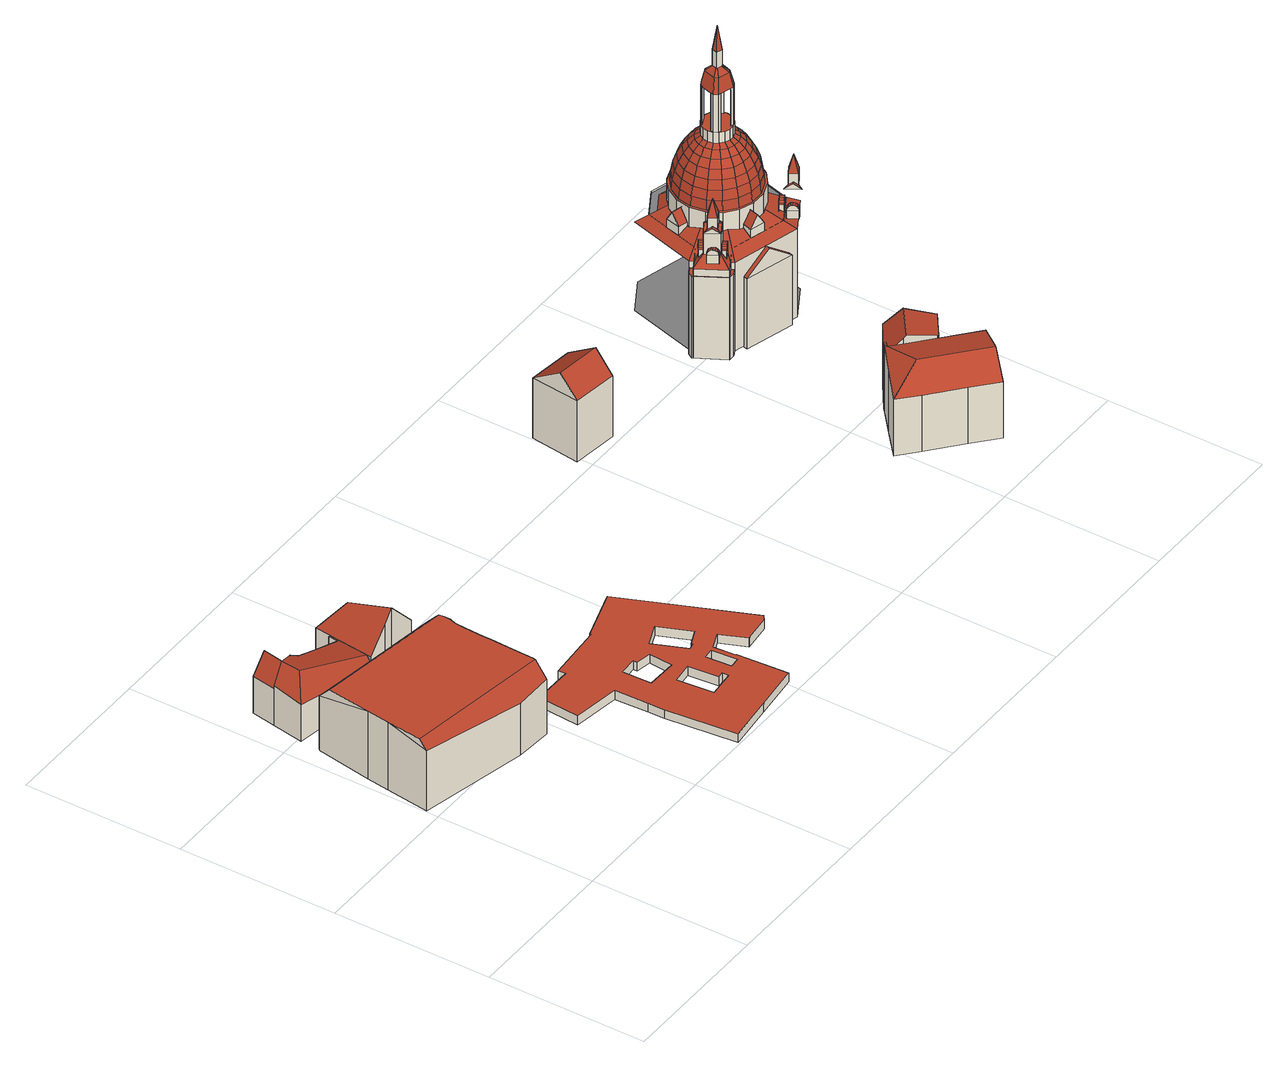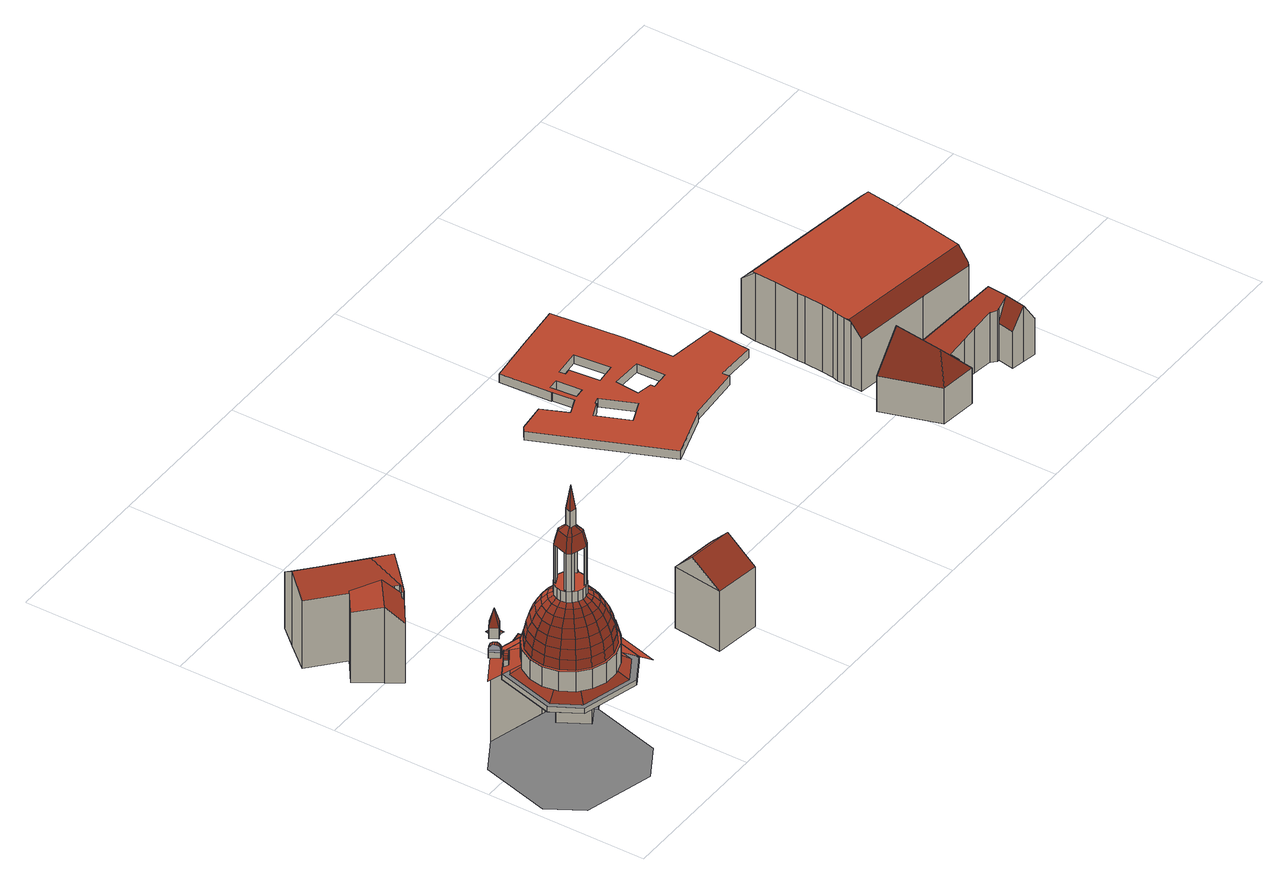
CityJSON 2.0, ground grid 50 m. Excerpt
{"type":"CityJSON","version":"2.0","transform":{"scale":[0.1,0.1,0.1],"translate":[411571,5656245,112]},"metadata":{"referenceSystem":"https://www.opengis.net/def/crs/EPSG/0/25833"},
"CityObjects":{
"building1":{"type":"Building","attributes":{"Dachtyp_tdc":"tdcFreeFormRoof","Gemeindeschluessel":14612000,"Dachneigung":1.01,"QualitaetDacherkennung":13,"Geometrietyp2DReferenz":"3000","measuredHeight":23.36,"function":"31001_9998","roofType":"5000"},"geometry":[{"type":"Solid","lod":"2","boundaries":[[[[0,1,2,3]],[[1,4,5,2]],[[4,6,7,5]],[[6,8,9,7]],[[8,10,11,9]],[[10,12,13,11]],[[12,14,15,13]],[[14,16,17,15]],[[16,18,19,17]],[[18,20,21,19]],[[20,22,23,21]],[[22,24,25,23]],[[24,26,27,25]],[[26,28,29,27]],[[28,30,31,29]],[[30,32,33,31]],[[32,34,35,33]],[[34,0,3,35]],[[16,14,12,36,37,20,18]],[[4,1,38,39,6]],[[34,32,30,28,26,24,22,37,36,10,8,39,38,0]],[[8,6,39]],[[1,0,38]],[[12,10,36]],[[22,20,37]],[[3,2,5,7,9,11,13,15,17,19,21,23,25,27,29,31,33,35]]]],"semantics":{"surfaces":[{"type":"WallSurface"},{"type":"RoofSurface"},{"type":"GroundSurface"}],"values":[[0,0,0,0,0,0,0,0,0,0,0,0,0,0,0,0,0,0,1,1,1,0,0,0,0,2]]}}]},
"building2":{"type":"Building","attributes":{"Gemeindeschluessel":14612000,"Geometrietyp2DReferenz":"3000","function":"31001_9998","roofType":"9999"},"children":["building2-1","building2-2","building2-3"]},
"building2-1":{"type":"BuildingPart","attributes":{"Dachtyp_tdc":"tdcFreeFormRoof","Dachneigung":48.59,"QualitaetDacherkennung":4,"Geometrietyp2DReferenz":"3000","measuredHeight":19.92,"roofType":"5000"},"parents":["building2"],"geometry":[{"type":"MultiSurface","lod":"2","boundaries":[[[40,41,42,43,44]],[[41,45,46,42]],[[45,47,48,46]],[[47,49,50,48]],[[49,51,52,50]],[[51,53,54,55,52]],[[49,47,45,56]],[[45,41,56]],[[41,40,53,51,49,56]],[[43,42,46,48,50,52,55,57]]],"semantics":{"surfaces":[{"type":"WallSurface"},{"type":"RoofSurface"},{"type":"GroundSurface"}],"values":[0,0,0,0,0,0,1,1,1,2]}}]},
"building2-2":{"type":"BuildingPart","attributes":{"Dachtyp_tdc":"tdcFreeFormRoof","Dachneigung":16.34,"QualitaetDacherkennung":19,"Geometrietyp2DReferenz":"3000","measuredHeight":18.96,"roofType":"5000"},"parents":["building2"],"geometry":[{"type":"MultiSurface","lod":"2","boundaries":[[[58,59,60,61,62]],[[59,63,64,60]],[[63,65,66,64]],[[65,67,68,66]],[[67,69,70,68]],[[69,71,72,70]],[[71,73,74,72]],[[73,44,43,74]],[[54,75,76,55]],[[75,77,78,76]],[[77,79,80,78]],[[79,81,82,83,80]],[[79,77,75,54,84,85]],[[84,44,73,71,69,67,65,63,59,58,86,87,88,89,85]],[[89,81,79,85]],[[61,60,64,66,68,70,72,74,43,57,55,76,78,80,83,90,91]]],"semantics":{"surfaces":[{"type":"WallSurface"},{"type":"RoofSurface"},{"type":"GroundSurface"}],"values":[0,0,0,0,0,0,0,0,0,0,0,0,1,1,1,2]}}]},
"building2-3":{"type":"BuildingPart","attributes":{"Dachtyp_tdc":"tdcGableRoof","Dachneigung":57.11,"QualitaetDacherkennung":57,"Geometrietyp2DReferenz":"3000","measuredHeight":19.04,"roofType":"3100"},"parents":["building2"],"geometry":[{"type":"MultiSurface","lod":"2","boundaries":[[[92,93,94,95]],[[93,96,97,94]],[[96,62,61,97]],[[82,98,99,83]],[[98,92,95,99]],[[100,86,62,96,93]],[[93,92,98,82,101,88,100]],[[95,94,97,61,91,90,83,99]]],"semantics":{"surfaces":[{"type":"WallSurface"},{"type":"RoofSurface"},{"type":"GroundSurface"}],"values":[0,0,0,0,0,1,1,2]}}]},
"building3":{"type":"Building","attributes":{"Dachtyp_tdc":"tdcPolyFlatRoof","Gemeindeschluessel":14612000,"Dachneigung":0,"QualitaetDacherkennung":0,"Geometrietyp2DReferenz":"3000","BezugspunktDach":"2000","measuredHeight":3,"function":"31001_9998"},"geometry":[{"type":"MultiSurface","lod":"2","boundaries":[[[102,103,104,105,106,107,108,109,110,111,112,113,114,115,116,117,118,119,120,121,122,123,124],[125,126,127,128,129,130],[131,132,133,134,135,136],[137,138,139,140,141,142],[143,144,145,146]],[[124,123,147,148]],[[123,122,149,147]],[[122,121,150,149]],[[121,120,151,150]],[[120,119,152,151]],[[119,118,153,152]],[[118,117,154,153]],[[117,116,155,154]],[[116,115,156,155]],[[115,114,157,156]],[[114,113,158,157]],[[113,112,159,158]],[[112,111,160,159]],[[111,110,161,160]],[[110,109,162,161]],[[109,108,163,162]],[[108,107,164,163]],[[107,106,165,164]],[[106,105,166,165]],[[105,104,167,166]],[[143,146,168,169]],[[146,145,170,168]],[[137,142,171,172]],[[142,141,173,171]],[[131,136,174,175]],[[125,130,176,177]],[[130,129,178,176]],[[129,128,179,178]],[[128,127,180,179]],[[127,126,181,180]],[[126,125,177,181]],[[136,135,182,174]],[[135,134,183,182]],[[134,133,184,183]],[[133,132,185,184]],[[132,131,175,185]],[[141,140,186,173]],[[140,139,187,186]],[[139,138,188,187]],[[138,137,172,188]],[[145,144,189,170]],[[144,143,169,189]],[[104,103,190,167]],[[103,102,191,190]],[[102,124,148,191]],[[148,147,149,150,151,152,153,154,155,156,157,158,159,160,161,162,163,164,165,166,167,190,191],[177,176,178,179,180,181],[175,174,182,183,184,185],[172,171,173,186,187,188],[169,168,170,189]]],"semantics":{"surfaces":[{"type":"RoofSurface"},{"type":"WallSurface"},{"type":"GroundSurface"}],"values":[0,1,1,1,1,1,1,1,1,1,1,1,1,1,1,1,1,1,1,1,1,1,1,1,1,1,1,1,1,1,1,1,1,1,1,1,1,1,1,1,1,1,1,1,1,1,2]}}]},
"building4":{"type":"Building","attributes":{"name":"Dresden Information an der Frauenkirche","Dachtyp_tdc":"tdcGableRoof","Gemeindeschluessel":14612000,"Dachneigung":34.83,"QualitaetDacherkennung":33,"Geometrietyp2DReferenz":"3000","measuredHeight":27.39,"function":"31001_3290","roofType":"3100"},"geometry":[{"type":"Solid","lod":"2","boundaries":[[[[192,193,194,195]],[[193,196,197,194]],[[196,198,199,197]],[[198,192,195,199]],[[196,193,200]],[[192,198,201]],[[193,192,201,200]],[[198,196,200,201]],[[195,194,197,199]]]],"semantics":{"surfaces":[{"type":"WallSurface"},{"type":"RoofSurface"},{"type":"GroundSurface"}],"values":[[0,0,0,0,0,0,1,1,2]]}}]},
"building5":{"type":"Building","attributes":{"Gemeindeschluessel":14612000,"Geometrietyp2DReferenz":"3000","function":"31001_9998","roofType":"9999"},"children":["building5-1","building5-2"]},
"building5-1":{"type":"BuildingPart","attributes":{"Dachtyp_tdc":"tdcGableRoof","Dachneigung":45.01,"QualitaetDacherkennung":70,"Geometrietyp2DReferenz":"3000","measuredHeight":25.93,"roofType":"3100"},"parents":["building5"],"geometry":[{"type":"MultiSurface","lod":"2","boundaries":[[[202,203,204,205]],[[203,206,207,204]],[[206,208,209,207]],[[208,210,211,209]],[[210,212,213,214,211]],[[206,203,202,215,216,217,218]],[[218,212,210,208,206]],[[214,219,220,221,205,204,207,209,211]]],"semantics":{"surfaces":[{"type":"WallSurface"},{"type":"RoofSurface"},{"type":"GroundSurface"}],"values":[0,0,0,0,0,1,1,2]}}]},
"building5-2":{"type":"BuildingPart","attributes":{"Dachtyp_tdc":"tdcHipAndGableRoof","Dachneigung":37.97,"QualitaetDacherkennung":33,"Geometrietyp2DReferenz":"3000","measuredHeight":25.47,"roofType":"5000"},"parents":["building5"],"geometry":[{"type":"MultiSurface","lod":"2","boundaries":[[[222,223,224,225]],[[223,226,227,224]],[[226,228,229,227]],[[228,230,202,205,229]],[[213,231,232,214]],[[231,233,234,232]],[[235,228,226,223,236]],[[223,222,237,238,233,236]],[[235,239,230,228]],[[233,231,213,240,217,235,236]],[[234,241,242,225,224,227,229,205,221,220,219,214,232]],[[233,238,241,234]],[[238,237,242,241]],[[237,222,225,242]]],"semantics":{"surfaces":[{"type":"WallSurface"},{"type":"RoofSurface"},{"type":"GroundSurface"}],"values":[0,0,0,0,0,0,1,1,1,1,2,0,0,0]}}]},
"building6":{"type":"Building","attributes":{"name":"Frauenkirche","Gemeindeschluessel":14612000,"Dachneigung":61.86,"Dachorientierung":0,"MittlereTraufHoehe":144.31,"QualitaetDacherkennung":100,"ObjektHoehe":41.04,"BodenHoehe":113.88,"Geometrietyp2DReferenz":"3000","AbsoluteHoehe":154.91,"Dachflaeche":1603.06,"measuredHeight":41.04,"function":"31001_3041","roofType":"3500","storeysAboveGround":14},"children":["building6-1","building6-2","building6-3","building6-4","building6-5","building6-6","building6-7","building6-8","building6-9","building6-10","building6-11","building6-12","building6-13","building6-14","building6-15","building6-16","building6-17","building6-18","building6-19","building6-20","building6-21","building6-22","building6-23","building6-24","building6-25","building6-26","building6-27","building6-28"],"geometry":[{"type":"MultiSurface","lod":"2","boundaries":[[[243,244,245,246,247]],[[243,248,245,244]],[[247,246,249]],[[250,247,249]],[[251,246,245,248,252,253]],[[246,251,249]],[[254,255,256,252,248,243,257,258]],[[251,259,249]]],"semantics":{"surfaces":[{"type":"WallSurface"},{"type":"ClosureSurface","isClosure":"1","QuelleClosure":"LoD2WallSurface"},{"type":"RoofSurface"},{"type":"GroundSurface"}],"values":[0,1,2,2,0,2,3,2]}}]},
"building6-1":{"type":"BuildingPart","attributes":{"Dachneigung":11.29,"Dachorientierung":0,"MittlereTraufHoehe":148.48,"QualitaetDacherkennung":100,"BodenHoehe":145.7,"ObjektTeilHoehe":4.5,"Geometrietyp2DReferenz":"3000","AbsoluteHoehe":150.2,"Dachflaeche":7.64,"measuredHeight":4.5,"roofType":"3900","storeysAboveGround":1},"parents":["building6"],"geometry":[{"type":"MultiSurface","lod":"2","boundaries":[[[260,261,262,263,264]],[[261,265,266,262]],[[265,267,268,269,266]],[[261,270,271,272,273,274,275,276,265]],[[265,276,277,267]],[[276,275,278,277]],[[275,274,279,278]],[[274,273,280,279]],[[273,272,281,280]],[[272,271,282,281]],[[271,270,283,282]],[[270,261,260,283]],[[263,262,266,269]],[[263,269,268,264]],[[264,268,267,260]],[[267,277,278,279,280,281,282,283,260]]],"semantics":{"surfaces":[{"type":"WallSurface"},{"type":"RoofSurface"},{"type":"GroundSurface"},{"type":"ClosureSurface","isClosure":"1","QuelleClosure":"LoD2WallSurface"}],"values":[0,0,0,0,1,1,1,1,1,1,1,1,2,0,3,3]}}]},
"building6-2":{"type":"BuildingPart","attributes":{"Dachneigung":90,"Dachorientierung":0,"MittlereTraufHoehe":141.95,"QualitaetDacherkennung":100,"BodenHoehe":113.88,"ObjektTeilHoehe":28.07,"Geometrietyp2DReferenz":"3000","AbsoluteHoehe":141.95,"Dachflaeche":44.56,"measuredHeight":28.07,"roofType":"1000","storeysAboveGround":9},"parents":["building6"],"geometry":[{"type":"MultiSurface","lod":"2","boundaries":[[[245,284,285,248]],[[284,286,287,285]],[[286,288,289,287]],[[288,290,291,289]],[[290,244,243,291]],[[244,290,288,286,284,245]],[[248,285,287,289,291,243]],[[248,243,244,245]]],"semantics":{"surfaces":[{"type":"WallSurface"},{"type":"RoofSurface"},{"type":"GroundSurface"},{"type":"ClosureSurface","isClosure":"1","QuelleClosure":"LoD2WallSurface"}],"values":[0,0,0,0,0,1,2,3]}}]},
"building6-3":{"type":"BuildingPart","attributes":{"Dachneigung":55.57,"Dachorientierung":0,"MittlereTraufHoehe":155.35,"QualitaetDacherkennung":100,"BodenHoehe":154.78,"ObjektTeilHoehe":1.71,"Geometrietyp2DReferenz":"3000","AbsoluteHoehe":156.49,"Dachflaeche":7.57,"measuredHeight":1.71,"roofType":"9999","storeysAboveGround":1},"parents":["building6"],"geometry":[{"type":"MultiSurface","lod":"2","boundaries":[[[292,293,294]],[[293,295,294]],[[296,292,295]],[[296,295,293]],[[296,293,292]],[[292,294,295]]],"semantics":{"surfaces":[{"type":"WallSurface"},{"type":"RoofSurface"},{"type":"GroundSurface"}],"values":[0,0,0,1,1,2]}}]},
"building6-4":{"type":"BuildingPart","attributes":{"Dachneigung":56.27,"Dachorientierung":0,"MittlereTraufHoehe":148.48,"QualitaetDacherkennung":100,"BodenHoehe":145.7,"ObjektTeilHoehe":4.5,"Geometrietyp2DReferenz":"3000","AbsoluteHoehe":150.2,"Dachflaeche":7.64,"measuredHeight":4.5,"roofType":"3900","storeysAboveGround":1},"parents":["building6"],"geometry":[{"type":"MultiSurface","lod":"2","boundaries":[[[297,298,299,300,301]],[[298,302,303,299]],[[302,304,305,306,303]],[[298,307,308,309,310,311,312,313,302]],[[302,313,314,304]],[[313,312,315,314]],[[312,311,316,315]],[[311,310,317,316]],[[310,309,318,317]],[[309,308,319,318]],[[308,307,320,319]],[[307,298,297,320]],[[300,299,303,306]],[[300,306,305,301]],[[301,305,304,297]],[[316,317,318,319,320,297,304,314,315]]],"semantics":{"surfaces":[{"type":"WallSurface"},{"type":"RoofSurface"},{"type":"GroundSurface"},{"type":"ClosureSurface","isClosure":"1","QuelleClosure":"LoD2WallSurface"}],"values":[0,0,0,0,1,1,1,1,1,1,1,1,2,0,3,3]}}]},
"building6-5":{"type":"BuildingPart","attributes":{"Dachneigung":14.22,"Dachorientierung":0,"MittlereTraufHoehe":159.25,"QualitaetDacherkennung":100,"BodenHoehe":155.5,"ObjektTeilHoehe":9.44,"Geometrietyp2DReferenz":"3000","AbsoluteHoehe":164.95,"Dachflaeche":33.98,"measuredHeight":9.44,"roofType":"3500","storeysAboveGround":3},"parents":["building6"],"geometry":[{"type":"MultiSurface","lod":"2","boundaries":[[[321,322,323,324]],[[322,325,326,323]],[[325,327,328,326]],[[327,321,324,328]],[[322,321,329]],[[325,322,329]],[[327,325,329]],[[321,327,329]],[[324,323,326,328]]],"semantics":{"surfaces":[{"type":"WallSurface"},{"type":"RoofSurface"},{"type":"GroundSurface"}],"values":[0,0,0,0,1,1,1,1,2]}}]},
"building6-6":{"type":"BuildingPart","attributes":{"Dachneigung":55.57,"Dachorientierung":-29.97,"MittlereTraufHoehe":154.78,"QualitaetDacherkennung":100,"BodenHoehe":147.72,"ObjektTeilHoehe":8.78,"Geometrietyp2DReferenz":"3000","AbsoluteHoehe":156.49,"Dachflaeche":30.28,"measuredHeight":8.78,"roofType":"3100","storeysAboveGround":3},"parents":["building6"],"geometry":[{"type":"MultiSurface","lod":"2","boundaries":[[[295,330,331]],[[332,292,333]],[[330,332,333,331]],[[292,295,331,333]],[[334,335,336,337,338,339,340,341,342,343,344,345,346,332,330]],[[335,345,344,336]],[[336,344,343,342,341,340,339,338,337]],[[347,348,349,350,351,352,353,354,355,356,357,358,334,330,295]],[[348,358,357,349]],[[349,357,356,355,354,353,352,351,350]],[[359,268,267,277,278,279,280,281,282,283,260,264,347,295,292]],[[268,264,260,267]],[[267,260,283,282,281,280,279,278,277]],[[346,305,304,314,315,316,317,318,319,320,297,301,359,292,332]],[[305,301,297,304]],[[304,297,320,319,318,317,316,315,314]],[[346,345,335,334,358,348,347,264,268,359,301,305]]],"semantics":{"surfaces":[{"type":"WallSurface"},{"type":"RoofSurface"},{"type":"ClosureSurface","isClosure":"1","QuelleClosure":"LoD2WallSurface"},{"type":"ClosureSurface","isClosure":"1","QuelleClosure":"LoD2GroundSurface"}],"values":[0,0,1,1,0,2,2,0,2,2,0,2,2,0,2,2,3]}}]},
"building6-7":{"type":"BuildingPart","attributes":{"Dachneigung":35.29,"Dachorientierung":-119.97,"MittlereTraufHoehe":144.31,"QualitaetDacherkennung":100,"BodenHoehe":113.91,"ObjektTeilHoehe":33.81,"Geometrietyp2DReferenz":"3000","AbsoluteHoehe":147.72,"Dachflaeche":148.61,"measuredHeight":33.81,"roofType":"9999","storeysAboveGround":11},"parents":["building6"],"geometry":[{"type":"MultiSurface","lod":"2","boundaries":[[[360,361,362,363]],[[361,364,365,362]],[[364,366,367,365]],[[366,360,363,367]],[[361,360,359,346]],[[364,361,346,334]],[[366,364,334,347]],[[360,366,347,359]],[[363,362,365,367]],[[334,346,359,347]]],"semantics":{"surfaces":[{"type":"WallSurface"},{"type":"RoofSurface"},{"type":"GroundSurface"},{"type":"ClosureSurface","isClosure":"1","QuelleClosure":"LoD2RoofSurface"}],"values":[0,0,0,0,1,1,1,1,2,3]}}]},
"building6-8":{"type":"BuildingPart","attributes":{"Dachneigung":56.26,"Dachorientierung":0,"MittlereTraufHoehe":148.48,"QualitaetDacherkennung":100,"BodenHoehe":145.7,"ObjektTeilHoehe":4.5,"Geometrietyp2DReferenz":"3000","AbsoluteHoehe":150.2,"Dachflaeche":7.64,"measuredHeight":4.5,"roofType":"3900","storeysAboveGround":1},"parents":["building6"],"geometry":[{"type":"MultiSurface","lod":"2","boundaries":[[[368,349,348,369,370]],[[357,371,372,373,358]],[[371,368,370,372]],[[371,374,375,376,377,378,379,380,368]],[[357,356,374,371]],[[356,355,375,374]],[[355,354,376,375]],[[354,353,377,376]],[[353,352,378,377]],[[352,351,379,378]],[[351,350,380,379]],[[350,349,368,380]],[[370,369,373,372]],[[373,369,348,358]],[[358,348,349,357]],[[349,350,351,352,353,354,355,356,357]]],"semantics":{"surfaces":[{"type":"WallSurface"},{"type":"RoofSurface"},{"type":"GroundSurface"},{"type":"ClosureSurface","isClosure":"1","QuelleClosure":"LoD2WallSurface"}],"values":[0,0,0,0,1,1,1,1,1,1,1,1,2,0,3,3]}}]},
"building6-9":{"type":"BuildingPart","attributes":{"Dachneigung":55.57,"Dachorientierung":0,"MittlereTraufHoehe":155.35,"QualitaetDacherkennung":100,"BodenHoehe":154.78,"ObjektTeilHoehe":1.71,"Geometrietyp2DReferenz":"3000","AbsoluteHoehe":156.49,"Dachflaeche":7.57,"measuredHeight":1.71,"roofType":"9999","storeysAboveGround":1},"parents":["building6"],"geometry":[{"type":"MultiSurface","lod":"2","boundaries":[[[330,293,294]],[[293,332,294]],[[330,332,381]],[[293,330,381]],[[332,293,381]],[[330,294,332]]],"semantics":{"surfaces":[{"type":"WallSurface"},{"type":"RoofSurface"},{"type":"GroundSurface"}],"values":[0,0,0,1,1,2]}}]},
"building6-10":{"type":"BuildingPart","attributes":{"Dachneigung":11.28,"Dachorientierung":0,"MittlereTraufHoehe":148.48,"QualitaetDacherkennung":100,"BodenHoehe":146.23,"ObjektTeilHoehe":3.97,"Geometrietyp2DReferenz":"3000","AbsoluteHoehe":150.2,"Dachflaeche":7.64,"measuredHeight":3.97,"roofType":"3900","storeysAboveGround":1},"parents":["building6"],"geometry":[{"type":"MultiSurface","lod":"2","boundaries":[[[382,336,335,383,384]],[[344,385,386,387,345]],[[385,382,384,386]],[[385,388,389,390,391,392,393,394,382]],[[344,343,388,385]],[[343,342,389,388]],[[342,341,390,389]],[[341,340,391,390]],[[340,339,392,391]],[[339,338,393,392]],[[338,337,394,393]],[[337,336,382,394]],[[384,383,387,386]],[[387,383,335,345]],[[345,335,336,344]],[[336,337,338,339,340,341,342,343,344]]],"semantics":{"surfaces":[{"type":"WallSurface"},{"type":"RoofSurface"},{"type":"GroundSurface"},{"type":"ClosureSurface","isClosure":"1","QuelleClosure":"LoD2WallSurface"}],"values":[0,0,0,0,1,1,1,1,1,1,1,1,2,0,3,3]}}]},
"building6-11":{"type":"BuildingPart","attributes":{"Dachneigung":31.29,"Dachorientierung":104.19,"MittlereTraufHoehe":148.99,"QualitaetDacherkennung":100,"BodenHoehe":146.11,"ObjektTeilHoehe":6.81,"Geometrietyp2DReferenz":"3000","AbsoluteHoehe":152.91,"Dachflaeche":34.82,"measuredHeight":6.81,"roofType":"3100","storeysAboveGround":2},"parents":["building6"],"geometry":[{"type":"MultiSurface","lod":"2","boundaries":[[[395,396,397,398]],[[396,399,400,397]],[[399,401,402,400]],[[401,395,398,402]],[[399,396,403]],[[395,401,404]],[[396,395,404,403]],[[401,399,403,404]],[[398,397,400,402]]],"semantics":{"surfaces":[{"type":"WallSurface"},{"type":"RoofSurface"},{"type":"GroundSurface"}],"values":[0,0,0,0,0,0,1,1,2]}}]},
"building6-12":{"type":"BuildingPart","attributes":{"Dachneigung":51.2,"Dachorientierung":15.52,"MittlereTraufHoehe":137.87,"QualitaetDacherkennung":100,"BodenHoehe":113.91,"ObjektTeilHoehe":30.41,"Geometrietyp2DReferenz":"3000","AbsoluteHoehe":144.31,"Dachflaeche":32.42,"measuredHeight":30.41,"roofType":"3100","storeysAboveGround":10},"parents":["building6"],"geometry":[{"type":"MultiSurface","lod":"2","boundaries":[[[405,406,407,408]],[[406,409,410,407]],[[409,411,412,410]],[[411,405,408,412]],[[409,406,413]],[[405,411,414]],[[406,405,414,413]],[[411,409,413,414]],[[408,407,410,412]]],"semantics":{"surfaces":[{"type":"WallSurface"},{"type":"RoofSurface"},{"type":"GroundSurface"}],"values":[0,0,0,0,0,0,1,1,2]}}]},
"building6-13":{"type":"BuildingPart","attributes":{"Dachneigung":31.29,"Dachorientierung":15.19,"MittlereTraufHoehe":148.99,"QualitaetDacherkennung":100,"BodenHoehe":146.12,"ObjektTeilHoehe":6.8,"Geometrietyp2DReferenz":"3000","AbsoluteHoehe":152.91,"Dachflaeche":34.82,"measuredHeight":6.8,"roofType":"3100","storeysAboveGround":2},"parents":["building6"],"geometry":[{"type":"MultiSurface","lod":"2","boundaries":[[[415,416,417,418]],[[416,419,420,417]],[[419,421,422,420]],[[421,415,418,422]],[[419,416,423]],[[415,421,424]],[[416,415,424,423]],[[421,419,423,424]],[[418,417,420,422]]],"semantics":{"surfaces":[{"type":"WallSurface"},{"type":"RoofSurface"},{"type":"GroundSurface"}],"values":[0,0,0,0,0,0,1,1,2]}}]},
"building6-14":{"type":"BuildingPart","attributes":{"Dachneigung":90,"Dachorientierung":0,"MittlereTraufHoehe":187.9,"QualitaetDacherkennung":100,"BodenHoehe":175.01,"ObjektTeilHoehe":12.89,"Geometrietyp2DReferenz":"3000","AbsoluteHoehe":187.9,"Dachflaeche":1.36,"measuredHeight":12.89,"roofType":"1000","storeysAboveGround":4},"parents":["building6"],"geometry":[{"type":"MultiSurface","lod":"2","boundaries":[[[425,426,427,428]],[[426,429,430,427]],[[429,431,432,430]],[[431,425,428,432]],[[426,425,431,429]],[[432,428,427,430]]],"semantics":{"surfaces":[{"type":"WallSurface"},{"type":"ClosureSurface","isClosure":"1","QuelleClosure":"LoD2RoofSurface"},{"type":"ClosureSurface","isClosure":"1","QuelleClosure":"LoD2GroundSurface"}],"values":[0,0,0,0,1,2]}}]},
"building6-15":{"type":"BuildingPart","attributes":{"Dachneigung":90,"Dachorientierung":0,"MittlereTraufHoehe":187.9,"QualitaetDacherkennung":100,"BodenHoehe":175.01,"ObjektTeilHoehe":12.89,"Geometrietyp2DReferenz":"3000","AbsoluteHoehe":187.9,"Dachflaeche":1.36,"measuredHeight":12.89,"roofType":"1000","storeysAboveGround":4},"parents":["building6"],"geometry":[{"type":"MultiSurface","lod":"2","boundaries":[[[433,434,435,436]],[[434,437,438,435]],[[437,439,440,438]],[[439,433,436,440]],[[434,433,439,437]],[[440,436,435,438]]],"semantics":{"surfaces":[{"type":"WallSurface"},{"type":"ClosureSurface","isClosure":"1","QuelleClosure":"LoD2RoofSurface"},{"type":"ClosureSurface","isClosure":"1","QuelleClosure":"LoD2GroundSurface"}],"values":[0,0,0,0,1,2]}}]},
"building6-16":{"type":"BuildingPart","attributes":{"Dachneigung":6.47,"Dachorientierung":0,"MittlereTraufHoehe":199.94,"QualitaetDacherkennung":100,"BodenHoehe":194.37,"ObjektTeilHoehe":13.71,"Geometrietyp2DReferenz":"3000","AbsoluteHoehe":208.08,"Dachflaeche":30.26,"measuredHeight":13.71,"roofType":"4000","storeysAboveGround":5},"parents":["building6"],"geometry":[{"type":"MultiSurface","lod":"2","boundaries":[[[441,442,443,444]],[[442,445,446,443]],[[445,447,448,446]],[[447,441,444,448]],[[442,441,449]],[[445,442,449]],[[447,445,449]],[[441,447,449]],[[444,443,446,448]]],"semantics":{"surfaces":[{"type":"WallSurface"},{"type":"RoofSurface"},{"type":"GroundSurface"}],"values":[0,0,0,0,1,1,1,1,2]}}]},
"building6-17":{"type":"BuildingPart","attributes":{"Dachneigung":53.89,"Dachorientierung":0,"MittlereTraufHoehe":144.31,"QualitaetDacherkennung":100,"BodenHoehe":144.31,"ObjektTeilHoehe":12,"Geometrietyp2DReferenz":"3000","AbsoluteHoehe":156.31,"Dachflaeche":1199.72,"measuredHeight":12,"roofType":"3500","storeysAboveGround":4},"parents":["building6"],"geometry":[{"type":"MultiSurface","lod":"2","boundaries":[[[450,451,452,453]],[[451,454,455,452]],[[454,456,457,455]],[[458,456,459]],[[460,458,459]],[[461,460,459]],[[462,461,459]],[[450,462,459]],[[451,450,459]],[[454,451,459]],[[456,454,459]],[[457,463,464,465,466,453,452,455]],[[456,458,463,457]],[[458,460,464,463]],[[460,461,465,464]],[[461,462,466,465]],[[462,450,453,466]]],"semantics":{"surfaces":[{"type":"WallSurface"},{"type":"RoofSurface"},{"type":"GroundSurface"}],"values":[0,0,0,1,1,1,1,1,1,1,1,2,0,0,0,0,0]}}]},
"building6-18":{"type":"BuildingPart","attributes":{"Dachneigung":90,"Dachorientierung":0,"MittlereTraufHoehe":187.9,"QualitaetDacherkennung":100,"BodenHoehe":187.9,"ObjektTeilHoehe":4.83,"Geometrietyp2DReferenz":"3000","AbsoluteHoehe":192.74,"Dachflaeche":145.66,"measuredHeight":4.83,"roofType":"3500","storeysAboveGround":2},"parents":["building6"],"geometry":[{"type":"MultiSurface","lod":"2","boundaries":[[[467,468,434,433]],[[469,425,431,470,471,472]],[[473,474,475,476]],[[468,476,475,477,437,434]],[[467,433,439,429,426,478]],[[478,426,425,469]],[[472,471,479,480]],[[480,479,481,482,474,473]],[[467,478,469,472,480,473,476,468]],[[429,439,437,477,482,481,470,431]],[[481,479,471,470]],[[477,475,474,482]],[[439,433,434,437]],[[426,429,431,425]]],"semantics":{"surfaces":[{"type":"RoofSurface"},{"type":"ClosureSurface","isClosure":"1","QuelleClosure":"LoD2RoofSurface"},{"type":"GroundSurface"},{"type":"ClosureSurface","isClosure":"1","QuelleClosure":"LoD2GroundSurface"}],"values":[0,0,0,0,0,0,0,0,1,2,3,3,3,3]}}]},
"building6-19":{"type":"BuildingPart","attributes":{"Dachneigung":90,"Dachorientierung":0,"MittlereTraufHoehe":175.01,"QualitaetDacherkennung":100,"BodenHoehe":171.38,"ObjektTeilHoehe":3.64,"Geometrietyp2DReferenz":"3000","AbsoluteHoehe":175.01,"Dachflaeche":67.5,"measuredHeight":3.64,"roofType":"1000","storeysAboveGround":1},"parents":["building6"],"geometry":[{"type":"MultiSurface","lod":"2","boundaries":[[[483,484,485,486]],[[484,487,488,485]],[[487,489,490,488]],[[489,491,492,490]],[[491,493,494,492]],[[493,495,496,494]],[[495,497,498,496]],[[497,499,500,498]],[[499,501,502,500]],[[501,503,504,502]],[[503,505,506,504]],[[505,507,508,506]],[[507,509,510,508]],[[509,511,512,510]],[[511,513,514,512]],[[513,515,516,514]],[[515,517,518,516]],[[517,483,486,518]],[[486,485,488,490,492,494,496,498,500,502,504,506,508,510,512,514,516,518]],[[483,517,515,513,511,509,507,505,503,501,499,497,495,493,491,489,487,484],[438,440,436,435],[432,428,427,430],[519,520,521,522],[523,524,525,526]],[[523,526,525,524]],[[519,522,521,520]],[[438,435,436,440]],[[432,430,427,428]]],"semantics":{"surfaces":[{"type":"WallSurface"},{"type":"GroundSurface"},{"type":"RoofSurface"},{"type":"ClosureSurface","isClosure":"1","QuelleClosure":"LoD2RoofSurface"}],"values":[0,0,0,0,0,0,0,0,0,0,0,0,0,0,0,0,0,0,1,2,3,3,3,3]}}]},
"building6-20":{"type":"BuildingPart","attributes":{"Dachneigung":4.85,"Dachorientierung":0,"MittlereTraufHoehe":154.61,"QualitaetDacherkennung":100,"BodenHoehe":154.61,"ObjektTeilHoehe":18.1,"Geometrietyp2DReferenz":"3000","AbsoluteHoehe":172.71,"Dachflaeche":1298.93,"measuredHeight":18.1,"roofType":"3700","storeysAboveGround":6},"parents":["building6"],"geometry":[{"type":"MultiSurface","lod":"2","boundaries":[[[527,528,529,530]],[[529,531,532,533]],[[533,532,534,535]],[[535,534,536,537]],[[537,536,538,539]],[[539,538,540,541]],[[541,540,542,543]],[[543,542,544,545]],[[545,544,546,547]],[[547,546,548,549]],[[549,548,550,551]],[[551,550,552,553]],[[553,552,554,555]],[[555,554,556,557]],[[557,556,558,559]],[[559,558,560,561]],[[561,560,562,563]],[[563,562,564,528]],[[528,564,531,529]],[[531,565,566,532]],[[532,566,567,534]],[[534,567,568,536]],[[536,568,569,538]],[[538,569,570,540]],[[540,570,571,542]],[[542,571,572,544]],[[544,572,573,546]],[[546,573,574,548]],[[548,574,575,550]],[[550,575,576,552]],[[552,576,577,554]],[[554,577,578,556]],[[556,578,579,558]],[[558,579,580,560]],[[560,580,581,562]],[[562,581,582,564]],[[564,582,565,531]],[[565,583,584,566]],[[566,584,585,567]],[[567,585,586,568]],[[568,586,587,569]],[[569,587,588,570]],[[570,588,589,571]],[[571,589,590,572]],[[572,590,591,573]],[[573,591,592,574]],[[574,592,593,575]],[[575,593,594,576]],[[576,594,595,577]],[[577,595,596,578]],[[578,596,597,579]],[[579,597,598,580]],[[580,598,599,581]],[[581,599,600,582]],[[582,600,583,565]],[[583,601,602,584]],[[584,602,603,585]],[[585,603,604,586]],[[586,604,605,587]],[[587,605,606,588]],[[588,606,607,589]],[[589,607,608,590]],[[590,608,609,591]],[[591,609,610,592]],[[592,610,611,593]],[[593,611,612,594]],[[594,612,613,595]],[[595,613,614,596]],[[596,614,615,597]],[[597,615,616,598]],[[598,616,617,599]],[[599,617,618,600]],[[600,618,601,583]],[[619,549,551,620]],[[620,551,553,621]],[[621,553,555,622]],[[622,555,557,623]],[[623,557,559,624]],[[624,559,561,625]],[[625,561,563,626]],[[626,563,528,527]],[[627,628,629]],[[627,629,630]],[[627,630,631]],[[627,631,632]],[[627,632,633]],[[627,633,634]],[[627,634,635]],[[627,635,636]],[[627,636,637]],[[627,637,638]],[[627,638,639]],[[627,639,640]],[[627,640,641]],[[627,641,642]],[[627,642,643]],[[627,643,644]],[[627,644,645]],[[627,645,628]],[[628,646,647,629]],[[629,647,648,630]],[[630,648,649,631]],[[631,649,650,632]],[[632,650,651,633]],[[633,651,652,634]],[[634,652,653,635]],[[635,653,654,636]],[[636,654,655,637]],[[637,655,656,638]],[[638,656,657,639]],[[639,657,658,640]],[[640,658,659,641]],[[641,659,660,642]],[[642,660,661,643]],[[643,661,662,644]],[[644,662,663,645]],[[645,663,646,628]],[[646,664,665,647]],[[647,665,666,648]],[[648,666,667,649]],[[649,667,668,650]],[[650,668,669,651]],[[651,669,670,652]],[[652,670,671,653]],[[653,671,672,654]],[[654,672,673,655]],[[655,673,674,656]],[[656,674,675,657]],[[657,675,676,658]],[[658,676,677,659]],[[659,677,678,660]],[[660,678,679,661]],[[661,679,680,662]],[[662,680,681,663]],[[663,681,664,646]],[[664,530,682,665]],[[665,682,683,666]],[[666,683,684,667]],[[667,684,685,668]],[[668,685,686,669]],[[669,686,687,670]],[[670,687,688,671]],[[671,688,689,672]],[[672,689,619,673]],[[673,619,620,674]],[[674,620,621,675]],[[675,621,622,676]],[[676,622,623,677]],[[677,623,624,678]],[[678,624,625,679]],[[679,625,626,680]],[[680,626,527,681]],[[681,527,530,664]],[[530,529,533,682]],[[682,533,535,683]],[[683,535,537,684]],[[684,537,539,685]],[[685,539,541,686]],[[686,541,543,687]],[[687,543,545,688]],[[688,545,547,689]],[[689,547,549,619]],[[611,610,609,608,607,606,605,604,603,602,601,618,617,616,615,614,613,612]]],"semantics":{"surfaces":[{"type":"RoofSurface"},{"type":"ClosureSurface","isClosure":"1","QuelleClosure":"LoD2GroundSurface"}],"values":[0,0,0,0,0,0,0,0,0,0,0,0,0,0,0,0,0,0,0,0,0,0,0,0,0,0,0,0,0,0,0,0,0,0,0,0,0,0,0,0,0,0,0,0,0,0,0,0,0,0,0,0,0,0,0,0,0,0,0,0,0,0,0,0,0,0,0,0,0,0,0,0,0,0,0,0,0,0,0,0,0,0,0,0,0,0,0,0,0,0,0,0,0,0,0,0,0,0,0,0,0,0,0,0,0,0,0,0,0,0,0,0,0,0,0,0,0,0,0,0,0,0,0,0,0,0,0,0,0,0,0,0,0,0,0,0,0,0,0,0,0,0,0,0,0,0,0,0,0,0,0,0,0,0,0,0,0,0,0,0,0,0,1]}}]},
"building6-21":{"type":"BuildingPart","attributes":{"Dachneigung":45.08,"Dachorientierung":0,"MittlereTraufHoehe":192.74,"QualitaetDacherkennung":100,"BodenHoehe":192.74,"ObjektTeilHoehe":2.75,"Geometrietyp2DReferenz":"3000","AbsoluteHoehe":195.48,"Dachflaeche":40.16,"measuredHeight":2.75,"roofType":"3500","storeysAboveGround":1},"parents":["building6"],"geometry":[{"type":"MultiSurface","lod":"2","boundaries":[[[473,476,690]],[[480,473,690]],[[472,480,690]],[[469,472,690]],[[478,469,690]],[[467,478,690]],[[468,467,690]],[[476,468,690]],[[476,473,480,472,469,478,467,468]]],"semantics":{"surfaces":[{"type":"RoofSurface"},{"type":"ClosureSurface","isClosure":"1","QuelleClosure":"LoD2GroundSurface"}],"values":[0,0,0,0,0,0,0,0,1]}}]},
"building6-22":{"type":"BuildingPart","attributes":{"Dachneigung":90,"Dachorientierung":0,"MittlereTraufHoehe":154.61,"QualitaetDacherkennung":100,"BodenHoehe":147.81,"ObjektTeilHoehe":6.8,"Geometrietyp2DReferenz":"3000","AbsoluteHoehe":154.61,"Dachflaeche":572.99,"measuredHeight":6.8,"roofType":"1000","storeysAboveGround":2},"parents":["building6"],"geometry":[{"type":"MultiSurface","lod":"2","boundaries":[[[691,692,693,694]],[[692,695,696,693]],[[695,697,698,696]],[[697,699,700,698]],[[699,701,702,700]],[[701,703,704,702]],[[703,705,706,704]],[[705,707,708,706]],[[707,709,710,708]],[[709,711,712,710]],[[711,713,714,712]],[[713,715,716,714]],[[715,717,718,716]],[[717,719,720,718]],[[719,721,722,720]],[[721,723,724,722]],[[723,725,726,724]],[[725,691,694,726]],[[694,693,696,698,700,702,704,706,708,710,712,714,716,718,720,722,724,726]],[[699,697,695,692,691,725,723,721,719,717,715,713,711,709,707,705,703,701],[613,612,611,610,609,608,607,606,605,604,603,602,601,618,617,616,615,614]],[[613,614,615,616,617,618,601,602,603,604,605,606,607,608,609,610,611,612]]],"semantics":{"surfaces":[{"type":"WallSurface"},{"type":"GroundSurface"},{"type":"RoofSurface"},{"type":"ClosureSurface","isClosure":"1","QuelleClosure":"LoD2RoofSurface"}],"values":[0,0,0,0,0,0,0,0,0,0,0,0,0,0,0,0,0,0,1,2,3]}}]},
"building6-23":{"type":"BuildingPart","attributes":{"Dachneigung":90,"Dachorientierung":0,"MittlereTraufHoehe":187.9,"QualitaetDacherkennung":100,"BodenHoehe":175.01,"ObjektTeilHoehe":12.89,"Geometrietyp2DReferenz":"3000","AbsoluteHoehe":187.9,"Dachflaeche":1.36,"measuredHeight":12.89,"roofType":"1000","storeysAboveGround":4},"parents":["building6"],"geometry":[{"type":"MultiSurface","lod":"2","boundaries":[[[479,471,525,524]],[[471,470,526,525]],[[470,481,523,526]],[[481,479,524,523]],[[471,479,481,470]],[[523,524,525,526]]],"semantics":{"surfaces":[{"type":"WallSurface"},{"type":"ClosureSurface","isClosure":"1","QuelleClosure":"LoD2RoofSurface"},{"type":"ClosureSurface","isClosure":"1","QuelleClosure":"LoD2GroundSurface"}],"values":[0,0,0,0,1,2]}}]},
"building6-24":{"type":"BuildingPart","attributes":{"Dachneigung":11.28,"Dachorientierung":0,"MittlereTraufHoehe":148.48,"QualitaetDacherkennung":100,"BodenHoehe":145.7,"ObjektTeilHoehe":4.5,"Geometrietyp2DReferenz":"3000","AbsoluteHoehe":150.2,"Dachflaeche":7.64,"measuredHeight":4.5,"roofType":"3900","storeysAboveGround":1},"parents":["building6"],"geometry":[{"type":"MultiSurface","lod":"2","boundaries":[[[727,728,729,730,731]],[[728,732,733,729]],[[732,734,735,736,733]],[[728,737,738,739,740,741,742,743,732]],[[732,743,744,734]],[[743,742,745,744]],[[742,741,746,745]],[[741,740,747,746]],[[740,739,748,747]],[[739,738,749,748]],[[738,737,750,749]],[[737,728,727,750]],[[730,729,733,736]],[[730,736,735,731]],[[731,735,734,727]],[[746,747,748,749,750,727,734,744,745]]],"semantics":{"surfaces":[{"type":"WallSurface"},{"type":"RoofSurface"},{"type":"GroundSurface"},{"type":"ClosureSurface","isClosure":"1","QuelleClosure":"LoD2WallSurface"}],"values":[0,0,0,0,1,1,1,1,1,1,1,1,2,0,3,3]}}]},
"building6-25":{"type":"BuildingPart","attributes":{"Dachneigung":55.57,"Dachorientierung":0,"MittlereTraufHoehe":155.35,"QualitaetDacherkennung":100,"BodenHoehe":154.78,"ObjektTeilHoehe":1.71,"Geometrietyp2DReferenz":"3000","AbsoluteHoehe":156.49,"Dachflaeche":7.57,"measuredHeight":1.71,"roofType":"9999","storeysAboveGround":1},"parents":["building6"],"geometry":[{"type":"MultiSurface","lod":"2","boundaries":[[[751,752,753]],[[752,754,753]],[[755,751,754]],[[755,754,752]],[[755,752,751]],[[751,753,754]]],"semantics":{"surfaces":[{"type":"WallSurface"},{"type":"RoofSurface"},{"type":"GroundSurface"}],"values":[0,0,0,1,1,2]}}]},
"building6-26":{"type":"BuildingPart","attributes":{"Dachneigung":90,"Dachorientierung":0,"MittlereTraufHoehe":187.9,"QualitaetDacherkennung":100,"BodenHoehe":175.01,"ObjektTeilHoehe":12.89,"Geometrietyp2DReferenz":"3000","AbsoluteHoehe":187.9,"Dachflaeche":1.36,"measuredHeight":12.89,"roofType":"1000","storeysAboveGround":4},"parents":["building6"],"geometry":[{"type":"MultiSurface","lod":"2","boundaries":[[[475,474,519,522]],[[474,482,520,519]],[[482,477,521,520]],[[477,475,522,521]],[[474,475,477,482]],[[521,522,519,520]]],"semantics":{"surfaces":[{"type":"WallSurface"},{"type":"ClosureSurface","isClosure":"1","QuelleClosure":"LoD2RoofSurface"},{"type":"ClosureSurface","isClosure":"1","QuelleClosure":"LoD2GroundSurface"}],"values":[0,0,0,0,1,2]}}]},
"building6-27":{"type":"BuildingPart","attributes":{"Dachneigung":56.26,"Dachorientierung":0,"MittlereTraufHoehe":148.48,"QualitaetDacherkennung":100,"BodenHoehe":146.18,"ObjektTeilHoehe":4.02,"Geometrietyp2DReferenz":"3000","AbsoluteHoehe":150.2,"Dachflaeche":7.64,"measuredHeight":4.02,"roofType":"3900","storeysAboveGround":1},"parents":["building6"],"geometry":[{"type":"MultiSurface","lod":"2","boundaries":[[[756,757,758,759,760]],[[757,761,762,758]],[[761,763,764,765,762]],[[757,766,767,768,769,770,771,772,761]],[[761,772,773,763]],[[772,771,774,773]],[[771,770,775,774]],[[770,769,776,775]],[[769,768,777,776]],[[768,767,778,777]],[[767,766,779,778]],[[766,757,756,779]],[[759,758,762,765]],[[764,760,759,765]],[[763,756,760,764]],[[775,776,777,778,779,756,763,773,774]]],"semantics":{"surfaces":[{"type":"WallSurface"},{"type":"RoofSurface"},{"type":"GroundSurface"},{"type":"ClosureSurface","isClosure":"1","QuelleClosure":"LoD2WallSurface"}],"values":[0,0,0,0,1,1,1,1,1,1,1,1,2,0,3,3]}}]},
"building6-28":{"type":"BuildingPart","attributes":{"Dachneigung":14.22,"Dachorientierung":0,"MittlereTraufHoehe":159.25,"QualitaetDacherkennung":100,"BodenHoehe":155.5,"ObjektTeilHoehe":9.44,"Geometrietyp2DReferenz":"3000","AbsoluteHoehe":164.95,"Dachflaeche":33.98,"measuredHeight":9.44,"roofType":"3500","storeysAboveGround":3},"parents":["building6"],"geometry":[{"type":"MultiSurface","lod":"2","boundaries":[[[780,781,782,783]],[[781,784,785,782]],[[784,786,787,785]],[[786,780,783,787]],[[781,780,788]],[[784,781,788]],[[786,784,788]],[[780,786,788]],[[783,782,785,787]]],"semantics":{"surfaces":[{"type":"WallSurface"},{"type":"RoofSurface"},{"type":"GroundSurface"}],"values":[0,0,0,0,1,1,1,1,2]}}]}
},
"vertices":[
[470,507,239],[463,456,192],[463,456,5],[470,507,5],[348,464,182],[348,464,5],[6,540,211],[6,540,5],[24,677,237],[24,677,5],[34,748,236],[34,748,5],[64,925,191],[64,925,5],[70,930,185],[70,930,5],[249,903,186],[249,903,5],[493,867,186],[493,867,5],[490,831,227],[490,831,5],[493,809,233],[493,809,5],[491,788,234],[491,788,5],[485,769,234],[485,769,5],[481,732,235],[481,732,5],[477,673,236],[477,673,5],[477,649,236],[477,649,5],[473,574,238],[473,574,5],[58,889,233],[491,825,233],[468,497,239],[9,565,239],
[366,1092,127],[371,1142,127],[371,1142,4],[366,1092,4],[366,1092,125],[486,1129,127],[486,1129,4],[542,948,127],[542,948,4],[444,946,234],[444,946,4],[412,945,198],[412,945,4],[349,949,127],[349,949,102],[349,949,4],[432,1079,203],[351,965,4],
[174,1097,181],[180,1098,179],[180,1098,4],[174,1097,4],[174,1097,130],[195,1083,174],[195,1083,4],[194,1082,174],[194,1082,4],[256,1074,156],[256,1074,4],[298,1069,144],[298,1069,4],[355,1063,127],[355,1063,4],[359,1093,127],[359,1093,4],[288,953,101],[288,953,4],[287,954,101],[287,954,4],[70,989,128],[70,989,4],[87,1087,139],[87,1087,130],[87,1087,4],[351,965,126],[124,1030,194],[131,1092,193],[130,1092,193],[130,1092,194],[129,1092,194],[129,1092,4],[130,1092,4],
[101,1165,129],[142,1157,195],[142,1157,4],[101,1165,4],[183,1149,130],[183,1149,4],[100,1164,129],[100,1164,4],[130,1092,195],[129,1092,192],
[996,199,39],[994,199,39],[988,268,39],[1040,289,39],[1074,209,39],[1075,209,39],[1077,209,39],[1161,219,39],[1174,228,39],[1177,230,39],[1013,627,39],[851,576,39],[852,572,39],[670,558,39],[672,534,39],[546,536,39],[537,405,39],[684,384,39],[688,278,39],[690,226,39],[713,4,39],[861,19,39],[1007,36,39],[905,419,39],[974,448,39],[1016,347,39],[968,326,39],[969,321,39],[948,316,39],[861,317,39],[766,320,39],[763,410,39],[819,414,39],[820,401,39],[867,393,39],[908,185,39],[910,165,39],[827,157,39],[816,271,39],[880,278,39],[889,183,39],[972,264,39],[980,184,39],[948,181,39],[941,261,39],[861,19,9],[1007,36,9],[713,4,9],[690,226,9],[688,278,9],[684,384,9],[537,405,9],[546,536,9],[672,534,9],[670,558,9],[852,572,9],[851,576,9],[1013,627,9],[1177,230,9],[1174,228,9],[1161,219,9],[1077,209,9],[1075,209,9],[1074,209,9],[1040,289,9],[988,268,9],[941,261,9],[972,264,9],[948,181,9],[889,183,9],[908,185,9],[880,278,9],[867,393,9],[861,317,9],[948,316,9],[905,419,9],[969,321,9],[968,326,9],[1016,347,9],[974,448,9],[820,401,9],[819,414,9],[763,410,9],[766,320,9],[816,271,9],[827,157,9],[910,165,9],[980,184,9],[994,199,9],[996,199,9],
[1627,1020,218],[1483,1039,218],[1483,1039,9],[1627,1020,9],[1503,1196,215],[1503,1196,9],[1646,1176,216],[1646,1176,9],[1491,1099,283],[1635,1080,283],
[2137,482,206],[2225,545,210],[2225,545,6],[2137,482,6],[2255,499,265],[2255,499,6],[2305,422,246],[2305,422,6],[2250,382,247],[2250,382,6],[2230,367,247],[2230,367,238],[2230,367,6],[2141,477,212],[2122,462,213],[2141,445,238],[2162,426,265],[2162,426,6],[2122,462,6],[2141,477,6],
[2038,294,199],[1980,346,200],[1980,346,6],[2038,294,6],[2057,413,219],[2057,413,6],[2124,471,236],[2124,471,6],[2137,482,232],[2328,280,238],[2328,280,6],[2260,203,261],[2260,203,6],[2122,462,238],[2096,348,261],[2136,208,199],[2208,144,199],[2141,477,232],[2162,426,238],[2208,144,6],[2136,208,6],
[2045,1051,19],[2045,1051,300],[2106,945,300],[2106,945,323],[2045,1051,323],[2106,945,19],[2266,1107,429],[2104,1267,323],[2322,886,323],[2322,886,19],[2322,886,300],[2426,1269,19],[2487,1164,19],[2428,947,19],[2104,1267,19],[2210,1328,19],[2428,947,323],
[2077,974,365],[2065,967,365],[2065,967,337],[2077,974,337],[2077,974,357],[2048,996,365],[2048,996,337],[2060,1004,365],[2060,1004,357],[2060,1004,337],[2064,968,371],[2063,971,377],[2060,976,381],[2056,982,382],[2053,987,381],[2050,992,377],[2049,995,371],[2061,1002,371],[2063,999,377],[2066,994,381],[2069,989,382],[2072,983,381],[2075,978,377],[2077,975,371],
[2088,935,300],[2088,935,19],[2068,935,300],[2068,935,19],[2017,1024,300],[2017,1024,19],[2027,1040,300],[2027,1040,19],
[2055,1013,428],[2089,1004,445],[2089,1004,428],[2080,970,428],[2067,991,445],
[2062,1017,365],[2055,1029,365],[2055,1029,337],[2062,1017,337],[2062,1017,357],[2085,1047,365],[2085,1047,337],[2092,1034,365],[2092,1034,357],[2092,1034,337],[2056,1030,371],[2059,1032,377],[2064,1035,381],[2070,1038,382],[2075,1041,381],[2080,1044,377],[2083,1046,371],[2091,1033,371],[2087,1032,377],[2083,1029,381],[2077,1026,382],[2071,1022,381],[2066,1020,377],[2063,1018,371],
[2094,1023,472],[2109,998,472],[2109,998,435],[2094,1023,435],[2084,984,472],[2084,984,435],[2069,1009,472],[2069,1009,435],[2089,1004,529],
[2123,995,428],[2102,982,445],[2098,1038,428],[2077,1025,445],[2123,995,357],[2121,999,357],[2121,999,365],[2120,1000,371],[2118,1003,377],[2116,1008,381],[2112,1013,382],[2109,1019,381],[2106,1024,377],[2104,1027,371],[2104,1028,365],[2104,1028,357],[2098,1038,357],[2080,970,357],[2086,973,357],[2086,973,365],[2087,974,371],[2090,976,377],[2095,978,381],[2101,982,382],[2106,985,381],[2111,988,377],[2114,990,371],[2116,990,365],[2116,990,357],[2055,1013,357],
[2022,1022,323],[2107,1071,323],[2107,1071,19],[2022,1022,19],[2156,986,323],[2156,986,19],[2071,937,323],[2071,937,19],
[2093,961,365],[2086,973,337],[2093,961,337],[2123,978,365],[2123,978,337],[2116,990,337],[2122,977,371],[2118,975,377],[2114,973,381],[2108,969,382],[2102,966,381],[2097,963,377],[2094,961,371],
[2111,1016,445],
[2133,1006,365],[2121,999,342],[2133,1006,342],[2116,1035,365],[2116,1035,342],[2104,1028,342],[2117,1034,371],[2119,1031,377],[2121,1026,381],[2125,1021,382],[2128,1015,381],[2131,1010,377],[2133,1007,371],
[2137,1114,370],[2101,1123,370],[2101,1123,341],[2137,1114,341],[2112,1169,370],[2112,1169,341],[2149,1160,370],[2149,1160,341],[2106,1146,409],[2143,1137,409],
[2291,894,259],[2287,879,259],[2287,879,19],[2291,894,19],[2133,922,259],[2133,922,19],[2137,937,259],[2137,937,19],[2210,901,323],[2214,916,323],
[2256,979,370],[2246,942,370],[2246,942,341],[2256,979,341],[2200,955,370],[2200,955,341],[2210,991,370],[2210,991,341],[2223,948,409],[2233,985,409],
[2231,1079,759],[2223,1092,759],[2223,1092,630],[2231,1079,630],[2226,1102,759],[2226,1102,630],[2238,1077,759],[2238,1077,630],
[2238,1143,759],[2251,1150,759],[2251,1150,630],[2238,1143,630],[2260,1147,759],[2260,1147,630],[2235,1135,759],[2235,1135,630],
[2259,1119,879],[2277,1114,879],[2277,1114,824],[2259,1119,824],[2272,1096,879],[2272,1096,824],[2254,1101,879],[2254,1101,824],[2266,1107,961],
[2083,1060,323],[2132,1240,323],[2132,1240,341],[2083,1060,341],[2219,1290,323],[2219,1290,341],[2399,1242,323],[2399,1242,341],[2449,1154,323],[2266,1107,443],[2400,974,323],[2313,924,323],[2133,973,323],[2449,1154,341],[2400,974,341],[2313,924,341],[2133,973,341],
[2245,1134,807],[2255,1139,807],[2240,1086,807],[2271,1067,759],[2281,1064,759],[2277,1075,807],[2298,1118,807],[2309,1122,759],[2301,1135,759],[2292,1128,807],[2294,1138,759],[2234,1096,807],[2294,1072,759],[2287,1081,807],[2296,1079,759],[2306,1113,759],
[2310,1091,630],[2302,1077,630],[2302,1077,594],[2310,1091,594],[2289,1067,630],[2289,1067,594],[2274,1061,630],[2274,1061,594],[2258,1061,630],[2258,1061,594],[2243,1067,630],[2243,1067,594],[2230,1077,630],[2230,1077,594],[2222,1091,630],[2222,1091,594],[2219,1107,630],[2219,1107,594],[2222,1123,630],[2222,1123,594],[2230,1137,630],[2230,1137,594],[2243,1148,630],[2243,1148,594],[2258,1153,630],[2258,1153,594],[2274,1153,630],[2274,1153,594],[2289,1148,630],[2289,1148,594],[2302,1137,630],[2302,1137,594],[2310,1123,630],[2310,1123,594],[2313,1107,630],[2313,1107,594],[2309,1122,630],[2306,1113,630],[2294,1138,630],[2301,1135,630],[2296,1079,630],[2294,1072,630],[2281,1064,630],[2271,1067,630],
[2342,1079,565],[2357,1074,543],[2363,1107,543],[2347,1107,565],[2376,1107,517],[2369,1145,517],[2357,1140,543],[2350,1178,517],[2340,1169,543],[2321,1202,517],[2314,1191,543],[2285,1215,517],[2283,1202,543],[2247,1215,517],[2249,1202,543],[2211,1202,517],[2218,1191,543],[2182,1178,517],[2192,1169,543],[2163,1145,517],[2175,1140,543],[2156,1107,517],[2169,1107,543],[2163,1070,517],[2175,1074,543],[2182,1037,517],[2192,1045,543],[2211,1012,517],[2218,1023,543],[2247,999,517],[2249,1012,543],[2285,999,517],[2283,1012,543],[2321,1012,517],[2314,1023,543],[2350,1037,517],[2340,1045,543],[2369,1070,517],[2386,1107,489],[2378,1148,489],[2358,1184,489],[2326,1211,489],[2287,1225,489],[2245,1225,489],[2206,1211,489],[2174,1184,489],[2154,1148,489],[2146,1107,489],[2154,1066,489],[2174,1030,489],[2206,1004,489],[2245,989,489],[2287,989,489],[2326,1004,489],[2358,1030,489],[2378,1066,489],[2392,1107,458],[2384,1150,458],[2362,1188,458],[2329,1216,458],[2288,1231,458],[2244,1231,458],[2203,1216,458],[2169,1188,458],[2148,1150,458],[2140,1107,458],[2148,1064,458],[2169,1026,458],[2203,998,458],[2244,983,458],[2288,983,458],[2329,998,458],[2362,1026,458],[2384,1064,458],[2395,1107,426],[2387,1151,426],[2365,1190,426],[2330,1219,426],[2288,1234,426],[2244,1234,426],[2202,1219,426],[2167,1190,426],[2145,1151,426],[2137,1107,426],[2145,1063,426],[2167,1024,426],[2202,996,426],[2244,980,426],[2288,980,426],[2330,996,426],[2365,1024,426],[2387,1063,426],[2185,1107,565],[2190,1079,565],[2204,1055,565],[2225,1037,565],[2252,1027,565],[2280,1027,565],[2306,1037,565],[2328,1055,565],[2266,1107,607],[2288,1107,604],[2286,1115,604],[2283,1121,604],[2277,1126,604],[2270,1129,604],[2262,1129,604],[2255,1126,604],[2249,1121,604],[2245,1115,604],[2244,1107,604],[2245,1100,604],[2249,1093,604],[2255,1088,604],[2262,1086,604],[2270,1086,604],[2277,1088,604],[2283,1093,604],[2286,1100,604],[2309,1107,596],[2306,1122,596],[2299,1135,596],[2287,1144,596],[2273,1149,596],[2258,1149,596],[2244,1144,596],[2233,1135,596],[2226,1122,596],[2223,1107,596],[2226,1092,596],[2233,1080,596],[2244,1070,596],[2258,1065,596],[2273,1065,596],[2287,1070,596],[2299,1080,596],[2306,1092,596],[2329,1107,583],[2325,1129,583],[2314,1148,583],[2297,1162,583],[2277,1169,583],[2255,1169,583],[2235,1162,583],[2218,1148,583],[2207,1129,583],[2203,1107,583],[2207,1086,583],[2218,1067,583],[2235,1053,583],[2255,1045,583],[2277,1045,583],[2297,1053,583],[2314,1067,583],[2325,1086,583],[2342,1135,565],[2328,1159,565],[2306,1177,565],[2280,1187,565],[2252,1187,565],[2225,1177,565],[2204,1159,565],[2190,1135,565],
[2266,1107,835],
[2394,1060,426],[2370,1019,426],[2370,1019,358],[2394,1060,358],[2334,989,426],[2334,989,358],[2290,973,426],[2290,973,358],[2242,973,426],[2242,973,358],[2198,989,426],[2198,989,358],[2161,1019,426],[2161,1019,358],[2138,1060,426],[2138,1060,358],[2130,1107,426],[2130,1107,358],[2138,1154,426],[2138,1154,358],[2161,1195,426],[2161,1195,358],[2198,1225,426],[2198,1225,358],[2242,1241,426],[2242,1241,358],[2290,1241,426],[2290,1241,358],[2334,1225,426],[2334,1225,358],[2370,1195,426],[2370,1195,358],[2394,1154,426],[2394,1154,358],[2402,1107,426],[2402,1107,358],
[2358,902,365],[2345,895,365],[2345,895,337],[2358,902,337],[2358,902,357],[2328,925,365],[2328,925,337],[2341,932,365],[2341,932,357],[2341,932,337],[2345,896,371],[2343,899,377],[2340,904,381],[2337,910,382],[2333,915,381],[2331,920,377],[2329,923,371],[2341,931,371],[2343,927,377],[2346,923,381],[2349,917,382],[2352,911,381],[2355,906,377],[2357,903,371],
[2336,939,428],[2370,930,445],[2370,930,428],[2361,896,428],[2349,917,445],
[2344,943,365],[2337,956,365],[2337,956,342],[2344,943,342],[2344,943,357],[2366,973,365],[2366,973,342],[2373,960,365],[2373,960,357],[2373,960,342],[2338,956,371],[2341,958,377],[2346,961,381],[2351,964,382],[2357,967,381],[2362,970,377],[2365,972,371],[2372,960,371],[2369,958,377],[2364,955,381],[2359,952,382],[2353,949,381],[2348,946,377],[2345,944,371],
[2376,950,472],[2390,925,472],[2390,925,435],[2376,950,435],[2365,910,472],[2365,910,435],[2351,935,472],[2351,935,435],[2370,930,529]
]}
